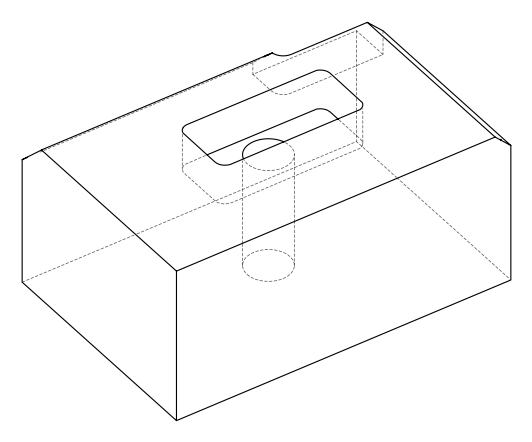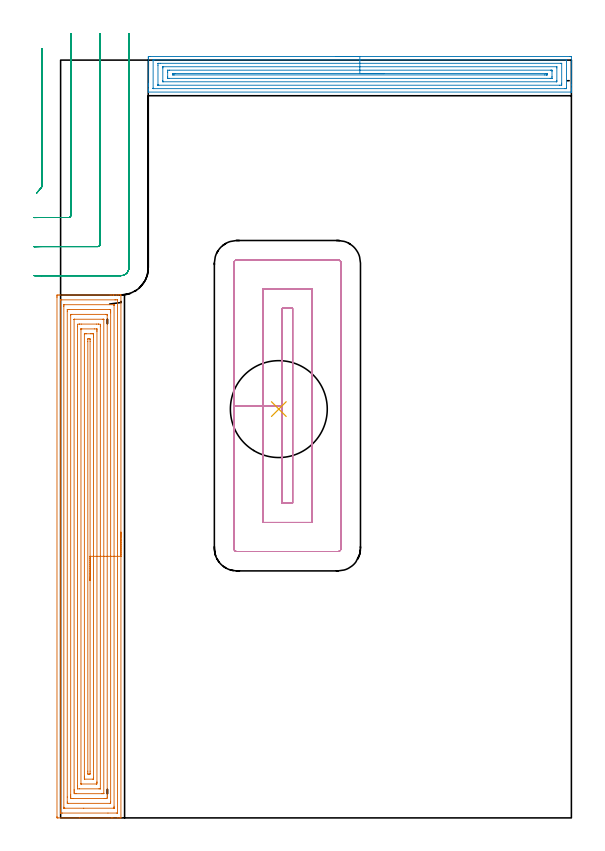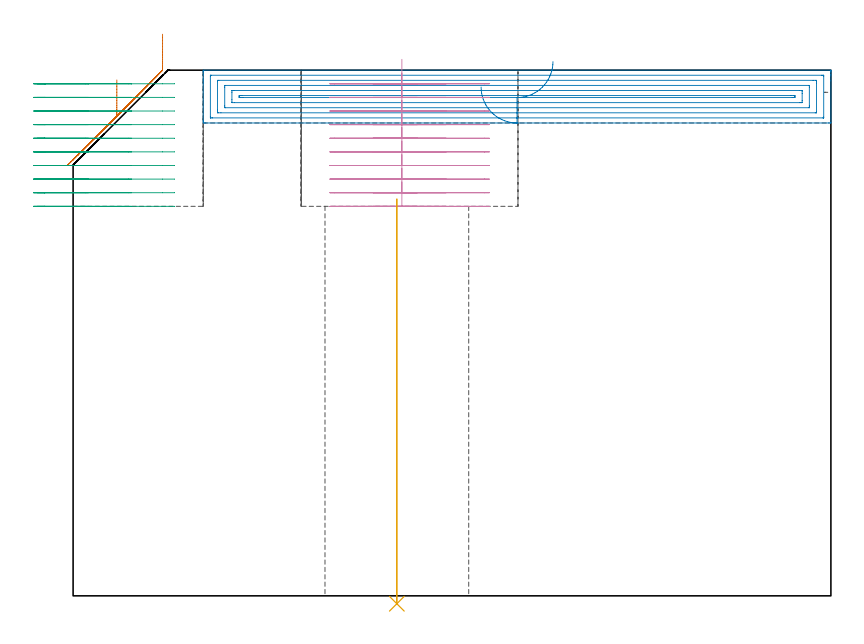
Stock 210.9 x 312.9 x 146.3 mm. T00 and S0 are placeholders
(PLAN: 5 operations, 2 tool changes, 51.9 min)
(1 AREA_MILL | FG_CHAMFER_SURFACE | UGT0205_001 | 17.57 min | 78157 mm3)
(2 AREA_MILL_1 | FG_CHAMFER_SURFACE_1 | UGT0205_001 | 8.59 min | 19651 mm3)
(3 MILL_CORNER_NOTCH_RECTANGULAR | CORNER_NOTCH_RECTANGULAR | NXT0201_012 | Follow Part, ap 4, ae 75% | 9.14 min | 128349 mm3)
(4 MILL_RECTANGULAR_POCKET | POCKET_RECTANGULAR_STRAIGHT | NXT0201_012 | Follow Part, ap 4, ae 75% | 16.1 min | 308964 mm3)
(5 INDEXABLE_INSERT_DRILL_THROUGH_HOLE_FROM_SOLID | STEP1HOLE | NXT0302_035 | 0.46 min | 136170 mm3)
(TOOL UGT0205_001 | Chamfer Mill 20 x 3 x 45 deg. | D20 FL50 Z2)
(TOOL NXT0201_012 | ENDMILL 16mm [2P460-1600-NA 1630] | D16 FL38 Z6)
(TOOL NXT0302_035 | Index. Insert Drill 40mm [880-D4000L40-05] | D40 PA176 FL200 Z2)
(OP 1 AREA_MILL)
G17 G21 G94 G90
T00 M6
G54
G17 G0 G90 X24.9 Y118. S1061 M3
G43 Z156.3 H0
G94 G1 Y117.962 Z155.428 F250.
Y117.848 Z154.563
Y117.659 Z153.712
Y117.397 Z152.88
Y117.063 Z152.074
Y116.66 Z151.3
Y116.192 Z150.564
Y115.66 Z149.872
Y115.071 Z149.229
Y114.428 Z148.639
Y113.736 Z148.108
Y113. Z147.64
Y112.226 Z147.237
Y111.42 Z146.903
Y110.588 Z146.641
Y109.737 Z146.452
Y108.872 Z146.338
Y108. Z146.3
Y0.145
X24.894 Y0.01 Z146.293
X24.618 Y0. Z146.016
X24.155 Z145.554
X23.584 Z144.979
X21.538 Z142.935
X20.943 Z142.338
X7.881 Z129.278
X-1.078 Z120.319
X-1.365 Y0.003 Z120.032
X-1.492 Y0.01 Z119.905
X-1.499 Y0.139 Z119.899
X-1.5 Y0.59 Z119.9
Y214.959
X-1.499 Y215.41 Z119.901
X-1.493 Y215.844 Z119.903
X-1.491 Y215.892 Z119.905
X-1.065 Y215.896 Z120.331
X-0.58 Y215.9 Z120.815
X20.456 Y215.903 Z141.852
X20.943 Z142.339
X21.73 Z143.129
X21.824 Z143.223
X23.018 Z144.416
X23.91 Y215.922 Z145.309
X24.464 Y215.964 Z145.864
X24.659 Y215.979 Z146.058
X24.804 Y215.987 Z146.203
X24.894 Y215.989 Z146.292
X24.9 Y215.855 Z146.3
Y108.
X23.486 Z144.886
X23.485 Y2.175 Z144.885
X23.484 Y2.076 Z144.884
X23.481 Y2.028 Z144.881
X23.48 Y2.012 Z144.88
X23.44 Y2.01 Z144.84
X23.071 Y2.002 Z144.471
X19.551 Y2. Z140.951
X0.696 Y2.001 Z122.096
X0.181 Y2.003 Z121.581
X0.001 Y2.01 Z121.401
X-0.079 Y2.024 Z121.321
X-0.084 Y2.272 Z121.316
X-0.085 Y2.373 Z121.315
X-0.086 Y3.165 Z121.314
X-0.085 Y213.627 Z121.315
X-0.083 Y213.825 Z121.317
X-0.081 Y213.873 Z121.319
X-0.08 Y213.889 Z121.32
X-0.023 Y213.892 Z121.377
X0.157 Y213.897 Z121.557
X0.427 Y213.9 Z121.827
X22.431 Y213.904 Z143.831
X22.704 Y213.905 Z144.104
X23.305 Y213.909 Z144.705
X23.421 Y213.908 Z144.821
X23.465 Y213.905 Z144.865
X23.479 Y213.903 Z144.879
X23.481 Y213.885 Z144.881
X23.484 Y213.833 Z144.884
X23.485 Y213.727 Z144.885
X23.486 Y213.627 Z144.886
Y108.
X22.071 Z143.471
Y4.796
X22.068 Y4.156 Z143.468
X22.065 Y4.032 Z143.465
X22.063 Y4.01 Z143.463
X22.028 Y4.006 Z143.428
X21.976 Y4.001 Z143.376
X9.543 Y4. Z130.943
X1.73 Y4.001 Z123.13
X1.576 Y4.003 Z122.976
X1.423 Y4.009 Z122.823
X1.335 Y4.015 Z122.735
X1.332 Y4.072 Z122.732
X1.331 Y4.156 Z122.731
X1.329 Y4.406 Z122.729
Y211.204
X1.331 Y211.844 Z122.731
X1.333 Y211.874 Z122.733
X1.334 Y211.883 Z122.734
X1.356 Y211.89 Z122.756
X1.466 Y211.898 Z122.866
X1.521 Y211.9 Z122.921
X21.824 Y211.903 Z143.224
X21.881 Y211.901 Z143.281
X21.997 Y211.897 Z143.397
X22.066 Y211.892 Z143.466
X22.067 Y211.879 Z143.467
X22.069 Y211.844 Z143.469
X22.071 Y211.594 Z143.471
Y108.
X20.657 Z142.057
Y6.83
X20.654 Y6.232 Z142.054
X20.65 Y6.029 Z142.05
X20.646 Y6.009 Z142.046
X20.626 Y6.007 Z142.026
X20.575 Y6.003 Z141.975
X20.473 Y6.001 Z141.873
X3.276 Y6. Z124.676
X2.918 Y6.009 Z124.318
X2.75 Y6.014 Z124.15
X2.748 Y6.11 Z124.148
X2.744 Y6.539 Z124.144
X2.743 Y8.613 Z124.143
X2.744 Y209.17 Z124.144
X2.747 Y209.768 Z124.147
X2.75 Y209.856 Z124.15
X2.756 Y209.891 Z124.156
X2.796 Y209.893 Z124.196
X2.976 Y209.897 Z124.376
X3.337 Y209.9 Z124.737
X3.496 Y209.901 Z124.896
X20.22 Y209.902 Z141.62
X20.476 Y209.897 Z141.876
X20.604 Y209.893 Z142.004
X20.651 Y209.883 Z142.051
X20.652 Y209.845 Z142.052
X20.656 Y209.461 Z142.056
X20.657 Y209.17 Z142.057
Y208.568
Y108.
X19.243 Z140.643
Y9.443
X19.239 Y8.613 Z140.639
X19.237 Y8.558 Z140.637
X19.183 Y8.01 Z140.583
X18.904 Y8.004 Z140.304
X18.302 Y8.001 Z139.702
X18.027 Y8. Z139.427
X5.098 Y8.001 Z126.498
X4.821 Y8.002 Z126.221
X4.217 Y8.01 Z125.617
X4.164 Y8.613 Z125.564
X4.16 Y8.67 Z125.56
X4.157 Y9.504 Z125.557
Y9.565
Y207.51
X4.159 Y207.632 Z125.559
X4.164 Y207.874 Z125.564
X4.174 Y207.892 Z125.574
X4.186 Y207.895 Z125.586
X4.217 Y207.897 Z125.617
X4.591 Y207.9 Z125.991
X18.674 Y207.902 Z140.074
X19.183 Y207.899 Z140.583
X19.216 Y207.897 Z140.616
X19.229 Y207.894 Z140.629
X19.236 Y207.815 Z140.636
X19.241 Y207.571 Z140.641
X19.243 Y207.449 Z140.643
Y108.
X17.829 Z139.229
X17.828 Y10.189 Z139.228
X17.827 Y10.086 Z139.227
X17.825 Y10.036 Z139.225
X17.822 Y10.016 Z139.222
X17.805 Y10.007 Z139.205
X17.422 Y10.003 Z138.822
X16.932 Y10. Z138.332
X6.367 Y10.001 Z127.767
X5.978 Y10.005 Z127.378
X5.594 Y10.01 Z126.994
X5.578 Y10.395 Z126.978
X5.574 Y10.804 Z126.974
X5.572 Y11.287 Z126.972
X5.571 Y11.699 Z126.971
X5.572 Y205.811 Z126.972
X5.573 Y205.862 Z126.973
X5.575 Y205.886 Z126.975
X5.577 Y205.891 Z126.977
X5.589 Y205.894 Z126.989
X5.687 Y205.9 Z127.087
X17.422 Y205.902 Z138.822
X17.716 Y205.899 Z139.116
X17.8 Y205.895 Z139.2
X17.82 Y205.892 Z139.22
X17.823 Y205.884 Z139.223
X17.826 Y205.852 Z139.226
X17.828 Y205.742 Z139.228
X17.829 Y108. Z139.229
X16.415 Z137.815
X16.414 Y12.083 Z137.814
X16.412 Y12.035 Z137.812
X16.409 Y12.014 Z137.809
X16.408 Y12.01 Z137.808
X16.364 Y12.007 Z137.764
X16.013 Y12.001 Z137.413
X15.837 Y12. Z137.237
X7.739 Y12.001 Z129.139
X7.03 Y12.004 Z128.43
X7.009 Y12.01 Z128.409
X6.992 Y12.042 Z128.392
X6.985 Y13.069 Z128.385
X6.986 Y202.931 Z128.386
X6.99 Y203.688 Z128.39
X6.992 Y203.822 Z128.392
X7.666 Y203.896 Z129.066
X7.739 Y203.898 Z129.139
X8.541 Y203.901 Z129.941
X14.781 Y203.902 Z136.181
X15.585 Y203.899 Z136.985
X15.661 Y203.894 Z137.061
X16.408 Y203.822 Z137.808
X16.414 Y203.06 Z137.814
Y202.931
X16.415 Y108. Z137.815
X15. Z136.4
Y14.852
X14.999 Y14.632 Z136.399
X14.995 Y14.408 Z136.395
X14.985 Y14.01 Z136.385
X14.781 Y14.002 Z136.181
X14.742 Y14.001 Z136.142
X8.579 Z129.979
X8.427 Y14.01 Z129.827
X8.405 Y14.019 Z129.805
X8.403 Y14.034 Z129.803
X8.401 Y14.054 Z129.801
X8.4 Y14.076 Z129.8
Y14.183
Y201.592
X8.401 Y201.74 Z129.801
X8.404 Y201.858 Z129.804
X8.407 Y201.89 Z129.807
X8.412 Y201.893 Z129.812
X8.433 Y201.896 Z129.833
X8.619 Y201.9 Z130.019
X8.755 Y201.901 Z130.155
X14.037 Y201.902 Z135.437
X14.781 Y201.898 Z136.181
X14.924 Y201.894 Z136.324
X14.995 Y201.879 Z136.395
X14.996 Y201.869 Z136.396
X14.998 Y201.819 Z136.398
X15. Y201.148 Z136.4
Y200.926
Y108.
X13.586 Z134.986
Y16.635
X13.584 Y16.064 Z134.984
X13.582 Y16.025 Z134.982
X13.58 Y16.012 Z134.98
X13.568 Y16.009 Z134.968
X13.491 Y16.004 Z134.891
X13.334 Y16.001 Z134.734
X9.958 Z131.358
X9.874 Y16.003 Z131.274
X9.833 Y16.008 Z131.233
X9.82 Y16.012 Z131.22
X9.819 Y16.022 Z131.219
X9.815 Y16.315 Z131.215
X9.814 Y16.635 Z131.214
Y17.208
X9.815 Y199.652 Z131.215
X9.816 Y199.795 Z131.216
X9.819 Y199.865 Z131.219
X9.821 Y199.891 Z131.221
X9.855 Y199.896 Z131.255
X10.38 Y199.9 Z131.78
X10.73 Y199.901 Z132.13
X12.491 Y199.902 Z133.891
X13.02 Y199.901 Z134.42
X13.374 Y199.899 Z134.774
X13.571 Y199.892 Z134.971
X13.579 Y199.691 Z134.979
X13.583 Y199.365 Z134.983
X13.586 Y198.793 Z134.986
Y198.474
Y108.
X12.172 Z133.572
Y19.309
X12.17 Y18.418 Z133.57
X12.169 Y18.388 Z133.569
X12.14 Y18.01 Z133.54
X11.667 Y18.005 Z133.067
X11.26 Y18.01 Z132.66
X11.231 Y18.418 Z132.631
X11.229 Y18.448 Z132.629
X11.228 Y19.309 Z132.628
Y196.691
X11.23 Y197.582 Z132.63
X11.231 Y197.611 Z132.631
X11.26 Y197.892 Z132.66
X11.83 Y197.896 Z133.23
X12.14 Y197.892 Z133.54
X12.168 Y197.582 Z133.568
X12.17 Y197.552 Z133.57
X12.172 Y196.691 Z133.572
Y108.
Y107.128 Z133.61
Y106.264 Z133.724
Y105.412 Z133.913
Y104.58 Z134.175
Y103.774 Z134.509
Y103. Z134.912
Y102.264 Z135.38
Y101.572 Z135.912
Y100.929 Z136.501
Y100.34 Z137.144
Y99.809 Z137.836
Y99.34 Z138.572
Y98.937 Z139.346
Y98.603 Z140.152
Y98.341 Z140.984
Y98.152 Z141.836
Y98.038 Z142.7
Y98. Z143.572
G0 Z156.3
M5
M2
(OP 2 AREA_MILL_1)
G17 G21 G94 G90
T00 M6
G54
G17 G0 G90 X113.55 Y314.4 S1061 M3
G43 Z156.3 H0
Z141.6
G94 G1 X113.588 Z140.728 F250.
X113.702 Z139.863
X113.891 Z139.012
X114.153 Z138.18
X114.487 Z137.374
X114.89 Z136.6
X115.359 Z135.864
X115.89 Z135.172
X116.479 Z134.529
X117.122 Z133.94
X117.814 Z133.408
X118.55 Z132.94
X119.324 Z132.537
X120.13 Z132.203
X120.962 Z131.941
X121.814 Z131.752
X122.678 Z131.638
X123.55 Z131.6
X210.272
X210.81 Y314.395 Z131.603
X210.89 Y314.392 Z131.606
X210.9 Y314.306 Z131.691
Y302.678 Z143.317
Y301.282 Z144.714
Y300.929 Z145.066
Y300.222 Z145.778
Y299.986 Z146.013
X210.899 Y299.842 Z146.15
X210.895 Y299.758 Z146.233
X210.89 Y299.703 Z146.288
X210.719 Y299.7 Z146.3
X36.381
X36.21 Y299.702 Z146.288
X36.203 Y299.841 Z146.152
X36.2 Y299.986 Z146.013
Y300.221 Z145.778
Y300.929 Z145.066
Y302.157 Z143.84
Y302.678 Z143.317
Y303.292 Z142.704
Y313.785 Z132.212
X36.204 Y314.046 Z131.952
X36.21 Y314.393 Z131.604
X36.469 Y314.397 Z131.602
X36.828 Y314.4 Z131.6
X123.55
Y312.986 Z133.014
X208.675 Y312.985 Z133.015
X208.841 Y312.983 Z133.017
X208.88 Y312.98 Z133.02
X208.89 Y312.977 Z133.023
X208.894 Y312.966 Z133.034
X208.897 Y312.932 Z133.068
X208.9 Y312.765 Z133.235
Y301.397 Z144.603
X208.897 Y301.261 Z144.739
X208.893 Y301.153 Z144.847
X208.89 Y301.123 Z144.877
X208.878 Y301.121 Z144.879
X208.836 Y301.118 Z144.882
X208.484 Y301.115 Z144.885
X208.294 Y301.114 Z144.886
X38.425 Y301.115 Z144.885
X38.259 Y301.118 Z144.882
X38.22 Y301.121 Z144.879
X38.21 Y301.123 Z144.877
X38.206 Y301.135 Z144.865
X38.203 Y301.168 Z144.832
X38.2 Y301.335 Z144.665
Y312.703 Z133.297
X38.203 Y312.839 Z133.161
X38.207 Y312.947 Z133.053
X38.21 Y312.977 Z133.023
X38.222 Y312.979 Z133.021
X38.264 Y312.982 Z133.018
X38.616 Y312.985 Z133.015
X38.806 Y312.986 Z133.014
X123.55
Y311.572 Z134.428
X206.544 Y311.571 Z134.429
X206.696 Y311.57 Z134.43
X206.848 Y311.567 Z134.433
X206.884 Y311.565 Z134.435
X206.89 Y311.541 Z134.459
X206.896 Y311.489 Z134.511
X206.899 Y311.423 Z134.577
X206.9 Y303.353 Z142.647
X206.896 Y302.678 Z143.322
X206.893 Y302.578 Z143.422
X206.889 Y302.535 Z143.465
X206.845 Y302.532 Z143.468
X206.696 Y302.53 Z143.47
X205.954 Y302.529 Z143.471
X40.556
X40.404 Y302.53 Z143.47
X40.252 Y302.533 Z143.467
X40.216 Y302.535 Z143.465
X40.21 Y302.559 Z143.441
X40.204 Y302.611 Z143.389
X40.201 Y302.678 Z143.322
X40.2 Y310.747 Z135.253
X40.203 Y311.423 Z134.577
X40.207 Y311.522 Z134.478
X40.211 Y311.565 Z134.435
X40.255 Y311.568 Z134.432
X40.404 Y311.57 Z134.43
X41.146 Y311.572 Z134.428
X123.55
Y310.157 Z135.843
X204.803
X204.855 Y310.154 Z135.846
X204.89 Y310.151 Z135.849
X204.893 Y310.104 Z135.896
X204.9 Y309.681 Z136.319
Y304.434 Z141.566
X204.89 Y303.994 Z142.006
X204.884 Y303.949 Z142.051
X204.805 Y303.946 Z142.054
X204.674 Y303.944 Z142.056
X42.297 Y303.943 Z142.057
X42.245 Y303.946 Z142.054
X42.21 Y303.949 Z142.051
X42.207 Y303.996 Z142.004
X42.2 Y304.419 Z141.581
Y309.666 Z136.334
X42.21 Y310.106 Z135.894
X42.216 Y310.151 Z135.849
X42.295 Y310.154 Z135.846
X42.426 Y310.157 Z135.843
X123.55
Y308.743 Z137.257
X202.283
X202.66 Y308.741 Z137.259
X202.848 Y308.738 Z137.262
X202.887 Y308.736 Z137.264
X202.891 Y308.705 Z137.295
X202.894 Y308.65 Z137.35
X202.9 Y308.14 Z137.86
Y306.176 Z139.824
X202.898 Y305.518 Z140.482
X202.894 Y305.422 Z140.578
X202.89 Y305.37 Z140.63
X202.852 Y305.364 Z140.636
X202.169 Y305.357 Z140.643
X44.817
X44.44 Y305.359 Z140.641
X44.252 Y305.362 Z140.638
X44.213 Y305.364 Z140.636
X44.209 Y305.395 Z140.605
X44.206 Y305.45 Z140.55
X44.2 Y305.96 Z140.04
Y307.925 Z138.075
X44.202 Y308.582 Z137.418
X44.206 Y308.678 Z137.322
X44.21 Y308.73 Z137.27
X44.248 Y308.736 Z137.264
X44.931 Y308.743 Z137.257
X123.55
Y307.329 Z138.671
X200.154 Y307.328 Z138.672
X200.438 Y307.326 Z138.674
X200.722 Y307.322 Z138.678
X200.89 Y307.315 Z138.685
X200.894 Y307.201 Z138.799
Y307.05 Z138.95
X200.89 Y306.825 Z139.175
X200.885 Y306.778 Z139.222
X200.818 Y306.775 Z139.225
X200.721 Y306.773 Z139.227
X200.438 Y306.772 Z139.228
X199.829 Y306.771 Z139.229
X46.946 Y306.772 Z139.228
X46.662 Y306.774 Z139.226
X46.377 Y306.778 Z139.222
X46.21 Y306.785 Z139.215
X46.206 Y306.899 Z139.101
Y307.05 Z138.95
X46.21 Y307.276 Z138.724
X46.215 Y307.322 Z138.678
X46.282 Y307.325 Z138.675
X46.379 Y307.327 Z138.673
X46.662 Y307.329 Z138.671
X47.271
X123.55
X124.422 Z138.709
X125.287 Z138.823
X126.138 Z139.012
X126.97 Z139.274
X127.776 Z139.608
X128.55 Z140.011
X129.286 Z140.48
X129.978 Z141.011
X130.621 Z141.6
X131.21 Z142.243
X131.742 Z142.935
X132.21 Z143.671
X132.613 Z144.445
X132.947 Z145.251
X133.209 Z146.083
X133.398 Z146.935
X133.512 Z147.8
X133.55 Z148.671
G0 Z156.3
M5
M2
(OP 3 MILL_CORNER_NOTCH_RECTANGULAR)
G17 G21 G94 G90
T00 M6
G54
G17 G0 G90 X-9.984 Y257.911 S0 M3
G43 Z156.3 H1
Z142.51
G94 G1 X-8. Y260.161 F250.
G3 X-7.8 Y260.686 R0.8 F500.
G1 Y314.678
Y317.678 F250.
G0 Z156.3
X-11. Y247.867
Z142.51
G1 X-8. Y247.899
G2 X-7.746 Y247.9 R24. F500.
G1 X3.404
G3 X4.2 Y248.696 R0.8
G1 Y320.646
G2 X4.201 Y320.9 R24.
G1 X4.233 Y323.9 F250.
G0 Z156.3
X-10.999 Y235.834
Z142.51
G1 X-8. Y235.897
G2 X-7.746 Y235.9 R12. F500.
G1 X15.404
G3 X16.2 Y236.696 R0.8
G1 Y320.646
G2 X16.203 Y320.9 R12.
G1 X16.266 Y323.899 F250.
G0 Z156.3
X-10.746 Y223.9
Z142.51
G1 X-7.746
X24.9 F500.
G3 X28.2 Y227.2 R3.3
G1 Y320.646
Y323.646 F250.
G0 Z156.3
X-9.984 Y257.911
Z138.72
G1 X-8. Y260.161
G3 X-7.8 Y260.686 R0.8 F500.
G1 Y314.678
Y317.678 F250.
G0 Z156.3
X-11. Y247.867
Z138.72
G1 X-8. Y247.899
G2 X-7.746 Y247.9 R24. F500.
G1 X3.404
G3 X4.2 Y248.696 R0.8
G1 Y260.686
Y320.9
X4.202 Y323.9 F250.
G0 Z156.3
X-10.999 Y235.834
Z138.72
G1 X-8. Y235.897
G2 X-7.746 Y235.9 R12. F500.
G1 X15.404
G3 X16.2 Y236.696 R0.8
G1 Y248.696
Y320.9
X16.204 Y323.9 F250.
G0 Z156.3
X-10.746 Y223.9
Z138.72
G1 X-7.746
X24.9 F500.
G3 X28.2 Y227.2 R3.3
G1 Y320.885
Y323.885 F250.
G0 Z156.3
X-9.984 Y257.911
Z134.93
G1 X-8. Y260.161
G3 X-7.8 Y260.686 R0.8 F500.
G1 Y314.678
Y317.678 F250.
G0 Z156.3
X-11. Y247.867
Z134.93
G1 X-8. Y247.899
G2 X-7.746 Y247.9 R24. F500.
G1 X3.404
G3 X4.2 Y248.696 R0.8
G1 Y320.9
Y323.9 F250.
G0 Z156.3
X-10.999 Y235.834
Z134.93
G1 X-8. Y235.897
G2 X-7.746 Y235.9 R12. F500.
G1 X15.404
G3 X16.2 Y236.696 R0.8
G1 Y320.9
Y323.9 F250.
G0 Z156.3
X-10.746 Y223.9
Z134.93
G1 X-7.746
X24.9 F500.
G3 X28.2 Y227.2 R3.3
G1 Y320.9
Y323.9 F250.
G0 Z156.3
X-9.984 Y257.911
Z131.14
G1 X-8. Y260.161
G3 X-7.8 Y260.686 R0.8 F500.
G1 Y314.678
Y317.678 F250.
G0 Z156.3
X-11. Y247.867
Z131.14
G1 X-8. Y247.899
G2 X-7.746 Y247.9 R24. F500.
G1 X3.404
G3 X4.2 Y248.696 R0.8
G1 Y320.9
Y323.9 F250.
G0 Z156.3
X-10.999 Y235.834
Z131.14
G1 X-8. Y235.897
G2 X-7.746 Y235.9 R12. F500.
G1 X15.404
G3 X16.2 Y236.696 R0.8
G1 Y320.9
Y323.9 F250.
G0 Z156.3
X-10.746 Y223.9
Z131.14
G1 X-7.746
X24.9 F500.
G3 X28.2 Y227.2 R3.3
G1 Y320.9
Y323.9 F250.
G0 Z156.3
X-9.984 Y257.915
Z127.35
G1 X-8. Y260.165
G3 X-7.8 Y260.69 R0.8 F500.
G1 Y314.678
Y317.678 F250.
G0 Z156.3
X-11. Y247.895
Z127.35
G1 X-8. Y247.9
X-7.957 F500.
X3.404
G3 X4.2 Y248.696 R0.8
G1 Y320.9
Y323.9 F250.
G0 Z156.3
X-11. Y235.889
Z127.35
G1 X-8. Y235.9
X-7.957 F500.
X15.404
G3 X16.2 Y236.696 R0.8
G1 Y320.9
Y323.9 F250.
G0 Z156.3
X-10.957 Y223.9
Z127.35
G1 X-7.957
X24.9 F500.
G3 X28.2 Y227.2 R3.3
G1 Y320.9
Y323.9 F250.
G0 Z156.3
X-9.984 Y257.916
Z123.56
G1 X-8. Y260.166
G3 X-7.8 Y260.691 R0.8 F500.
G1 Y314.678
Y317.678 F250.
G0 Z156.3
X-11. Y247.9
Z123.56
G1 X-8.
X3.404 F500.
G3 X4.2 Y248.696 R0.8
G1 Y320.9
Y323.9 F250.
G0 Z156.3
X-11. Y235.9
Z123.56
G1 X-8.
X15.404 F500.
G3 X16.2 Y236.696 R0.8
G1 Y320.9
Y323.9 F250.
G0 Z156.3
X-11. Y223.9
Z123.56
G1 X-8.
X24.9 F500.
G3 X28.2 Y227.2 R3.3
G1 Y320.9
Y323.9 F250.
G0 Z156.3
X-9.984 Y257.916
Z119.77
G1 X-8. Y260.166
G3 X-7.8 Y260.691 R0.8 F500.
G1 Y314.678
Y317.678 F250.
G0 Z156.3
X-11. Y247.9
Z119.77
G1 X-8.
X3.404 F500.
G3 X4.2 Y248.696 R0.8
G1 Y320.9
Y323.9 F250.
G0 Z156.3
X-11. Y235.9
Z119.77
G1 X-8.
X15.404 F500.
G3 X16.2 Y236.696 R0.8
G1 Y320.9
Y323.9 F250.
G0 Z156.3
X-11. Y223.9
Z119.77
G1 X-8.
X24.9 F500.
G3 X28.2 Y227.2 R3.3
G1 Y320.9
Y323.9 F250.
G0 Z156.3
X-9.984 Y257.916
Z115.98
G1 X-8. Y260.166
G3 X-7.8 Y260.691 R0.8 F500.
G1 Y314.678
Y317.678 F250.
G0 Z156.3
X-11. Y247.9
Z115.98
G1 X-8.
X3.404 F500.
G3 X4.2 Y248.696 R0.8
G1 Y320.9
Y323.9 F250.
G0 Z156.3
X-11. Y235.9
Z115.98
G1 X-8.
X15.404 F500.
G3 X16.2 Y236.696 R0.8
G1 Y320.9
Y323.9 F250.
G0 Z156.3
X-11. Y223.9
Z115.98
G1 X-8.
X24.9 F500.
G3 X28.2 Y227.2 R3.3
G1 Y320.9
Y323.9 F250.
G0 Z156.3
X-9.984 Y257.916
Z112.19
G1 X-8. Y260.166
G3 X-7.8 Y260.691 R0.8 F500.
G1 Y314.678
Y317.678 F250.
G0 Z156.3
X-11. Y247.9
Z112.19
G1 X-8.
X3.404 F500.
G3 X4.2 Y248.696 R0.8
G1 Y320.9
Y323.9 F250.
G0 Z156.3
X-11. Y235.9
Z112.19
G1 X-8.
X15.404 F500.
G3 X16.2 Y236.696 R0.8
G1 Y320.9
Y323.9 F250.
G0 Z156.3
X-11. Y223.9
Z112.19
G1 X-8.
X24.9 F500.
G3 X28.2 Y227.2 R3.3
G1 Y320.9
Y323.9 F250.
G0 Z156.3
X-9.984 Y257.916
Z108.4
G1 X-8. Y260.166
G3 X-7.8 Y260.691 R0.8 F500.
G1 Y314.678
Y317.678 F250.
G0 Z156.3
X-11. Y247.9
Z108.4
G1 X-8.
X3.404 F500.
G3 X4.2 Y248.696 R0.8
G1 Y320.9
Y323.9 F250.
G0 Z156.3
X-11. Y235.9
Z108.4
G1 X-8.
X15.404 F500.
G3 X16.2 Y236.696 R0.8
G1 Y320.9
Y323.9 F250.
G0 Z156.3
X-11. Y223.9
Z108.4
G1 X-8.
X24.9 F500.
G3 X28.2 Y227.2 R3.3
G1 Y320.9
Y323.9 F250.
G0 Z156.3
M5
M2
(OP 4 MILL_RECTANGULAR_POCKET)
G17 G21 G94 G90
T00 M6
G54
G17 G0 G90 X91.5 Y195.541 S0 M3
G43 Z156.3 H1
Z149.3
G94 G1 Y170.2 Z142.51 F250.
Y130. F500.
X95.8
Y210.4
X91.5
Y170.2
X83.5
Y122.
X103.8
Y218.4
X83.5
Y170.2
X71.5
Y111.3
G3 X72.8 Y110. R1.3
G1 X114.5
G3 X115.8 Y111.3 R1.3
G1 Y229.1
G3 X114.5 Y230.4 R1.3
G1 X72.8
G3 X71.5 Y229.1 R1.3
G1 Y170.2
Y169.2
G0 X91.5 Y195.541 Z145.51
G1 Y170.2 Z138.72 F250.
Y130. F500.
X95.8
Y210.4
X91.5
Y170.2
X83.5
Y122.
X103.8
Y218.4
X83.5
Y170.2
X71.5
Y111.3
G3 X72.8 Y110. R1.3
G1 X114.5
G3 X115.8 Y111.3 R1.3
G1 Y229.1
G3 X114.5 Y230.4 R1.3
G1 X72.8
G3 X71.5 Y229.1 R1.3
G1 Y170.2
Y169.2
G0 X91.5 Y195.541 Z141.72
G1 Y170.2 Z134.93 F250.
Y130. F500.
X95.8
Y210.4
X91.5
Y170.2
X83.5
Y122.
X103.8
Y218.4
X83.5
Y170.2
X71.5
Y111.3
G3 X72.8 Y110. R1.3
G1 X114.5
G3 X115.8 Y111.3 R1.3
G1 Y229.1
G3 X114.5 Y230.4 R1.3
G1 X72.8
G3 X71.5 Y229.1 R1.3
G1 Y170.2
Y169.2
G0 X91.5 Y195.541 Z137.93
G1 Y170.2 Z131.14 F250.
Y130. F500.
X95.8
Y210.4
X91.5
Y170.2
X83.5
Y122.
X103.8
Y218.4
X83.5
Y170.2
X71.5
Y111.3
G3 X72.8 Y110. R1.3
G1 X114.5
G3 X115.8 Y111.3 R1.3
G1 Y229.1
G3 X114.5 Y230.4 R1.3
G1 X72.8
G3 X71.5 Y229.1 R1.3
G1 Y170.2
Y169.2
G0 X91.5 Y195.541 Z134.14
G1 Y170.2 Z127.35 F250.
Y130. F500.
X95.8
Y210.4
X91.5
Y170.2
X83.5
Y122.
X103.8
Y218.4
X83.5
Y170.2
X71.5
Y111.3
G3 X72.8 Y110. R1.3
G1 X114.5
G3 X115.8 Y111.3 R1.3
G1 Y229.1
G3 X114.5 Y230.4 R1.3
G1 X72.8
G3 X71.5 Y229.1 R1.3
G1 Y170.2
Y169.2
G0 X91.5 Y195.541 Z130.35
G1 Y170.2 Z123.56 F250.
Y130. F500.
X95.8
Y210.4
X91.5
Y170.2
X83.5
Y122.
X103.8
Y218.4
X83.5
Y170.2
X71.5
Y111.3
G3 X72.8 Y110. R1.3
G1 X114.5
G3 X115.8 Y111.3 R1.3
G1 Y229.1
G3 X114.5 Y230.4 R1.3
G1 X72.8
G3 X71.5 Y229.1 R1.3
G1 Y170.2
Y169.2
G0 X91.5 Y195.541 Z126.56
G1 Y170.2 Z119.77 F250.
Y130. F500.
X95.8
Y210.4
X91.5
Y170.2
X83.5
Y122.
X103.8
Y218.4
X83.5
Y170.2
X71.5
Y111.3
G3 X72.8 Y110. R1.3
G1 X114.5
G3 X115.8 Y111.3 R1.3
G1 Y229.1
G3 X114.5 Y230.4 R1.3
G1 X72.8
G3 X71.5 Y229.1 R1.3
G1 Y170.2
Y169.2
G0 X91.5 Y195.541 Z122.77
G1 Y170.2 Z115.98 F250.
Y130. F500.
X95.8
Y210.4
X91.5
Y170.2
X83.5
Y122.
X103.8
Y218.4
X83.5
Y170.2
X71.5
Y111.3
G3 X72.8 Y110. R1.3
G1 X114.5
G3 X115.8 Y111.3 R1.3
G1 Y229.1
G3 X114.5 Y230.4 R1.3
G1 X72.8
G3 X71.5 Y229.1 R1.3
G1 Y170.2
Y169.2
G0 X91.5 Y195.541 Z118.98
G1 Y170.2 Z112.19 F250.
Y130. F500.
X95.8
Y210.4
X91.5
Y170.2
X83.5
Y122.
X103.8
Y218.4
X83.5
Y170.2
X71.5
Y111.3
G3 X72.8 Y110. R1.3
G1 X114.5
G3 X115.8 Y111.3 R1.3
G1 Y229.1
G3 X114.5 Y230.4 R1.3
G1 X72.8
G3 X71.5 Y229.1 R1.3
G1 Y170.2
Y169.2
G0 X91.5 Y195.541 Z115.19
G1 Y170.2 Z108.4 F250.
Y130. F500.
X95.8
Y210.4
X91.5
Y170.2
X83.5
Y122.
X103.8
Y218.4
X83.5
Y170.2
X71.5
Y111.3
G3 X72.8 Y110. R1.3
G1 X114.5
G3 X115.8 Y111.3 R1.3
G1 Y229.1
G3 X114.5 Y230.4 R1.3
G1 X72.8
G3 X71.5 Y229.1 R1.3
G1 Y170.2
Y169.2
G0 Z156.3
M5
M2
(OP 5 INDEXABLE_INSERT_DRILL_THROUGH_HOLE_FROM_SOLID)
G17 G21 G94 G90
T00 M6
G54
G17 G0 G90 X90.1 Y168.8 S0 M3
G43 Z156.3 H1
G94 G81 G98 Z-2.198 F250. R110.4
G80
M5
M2
